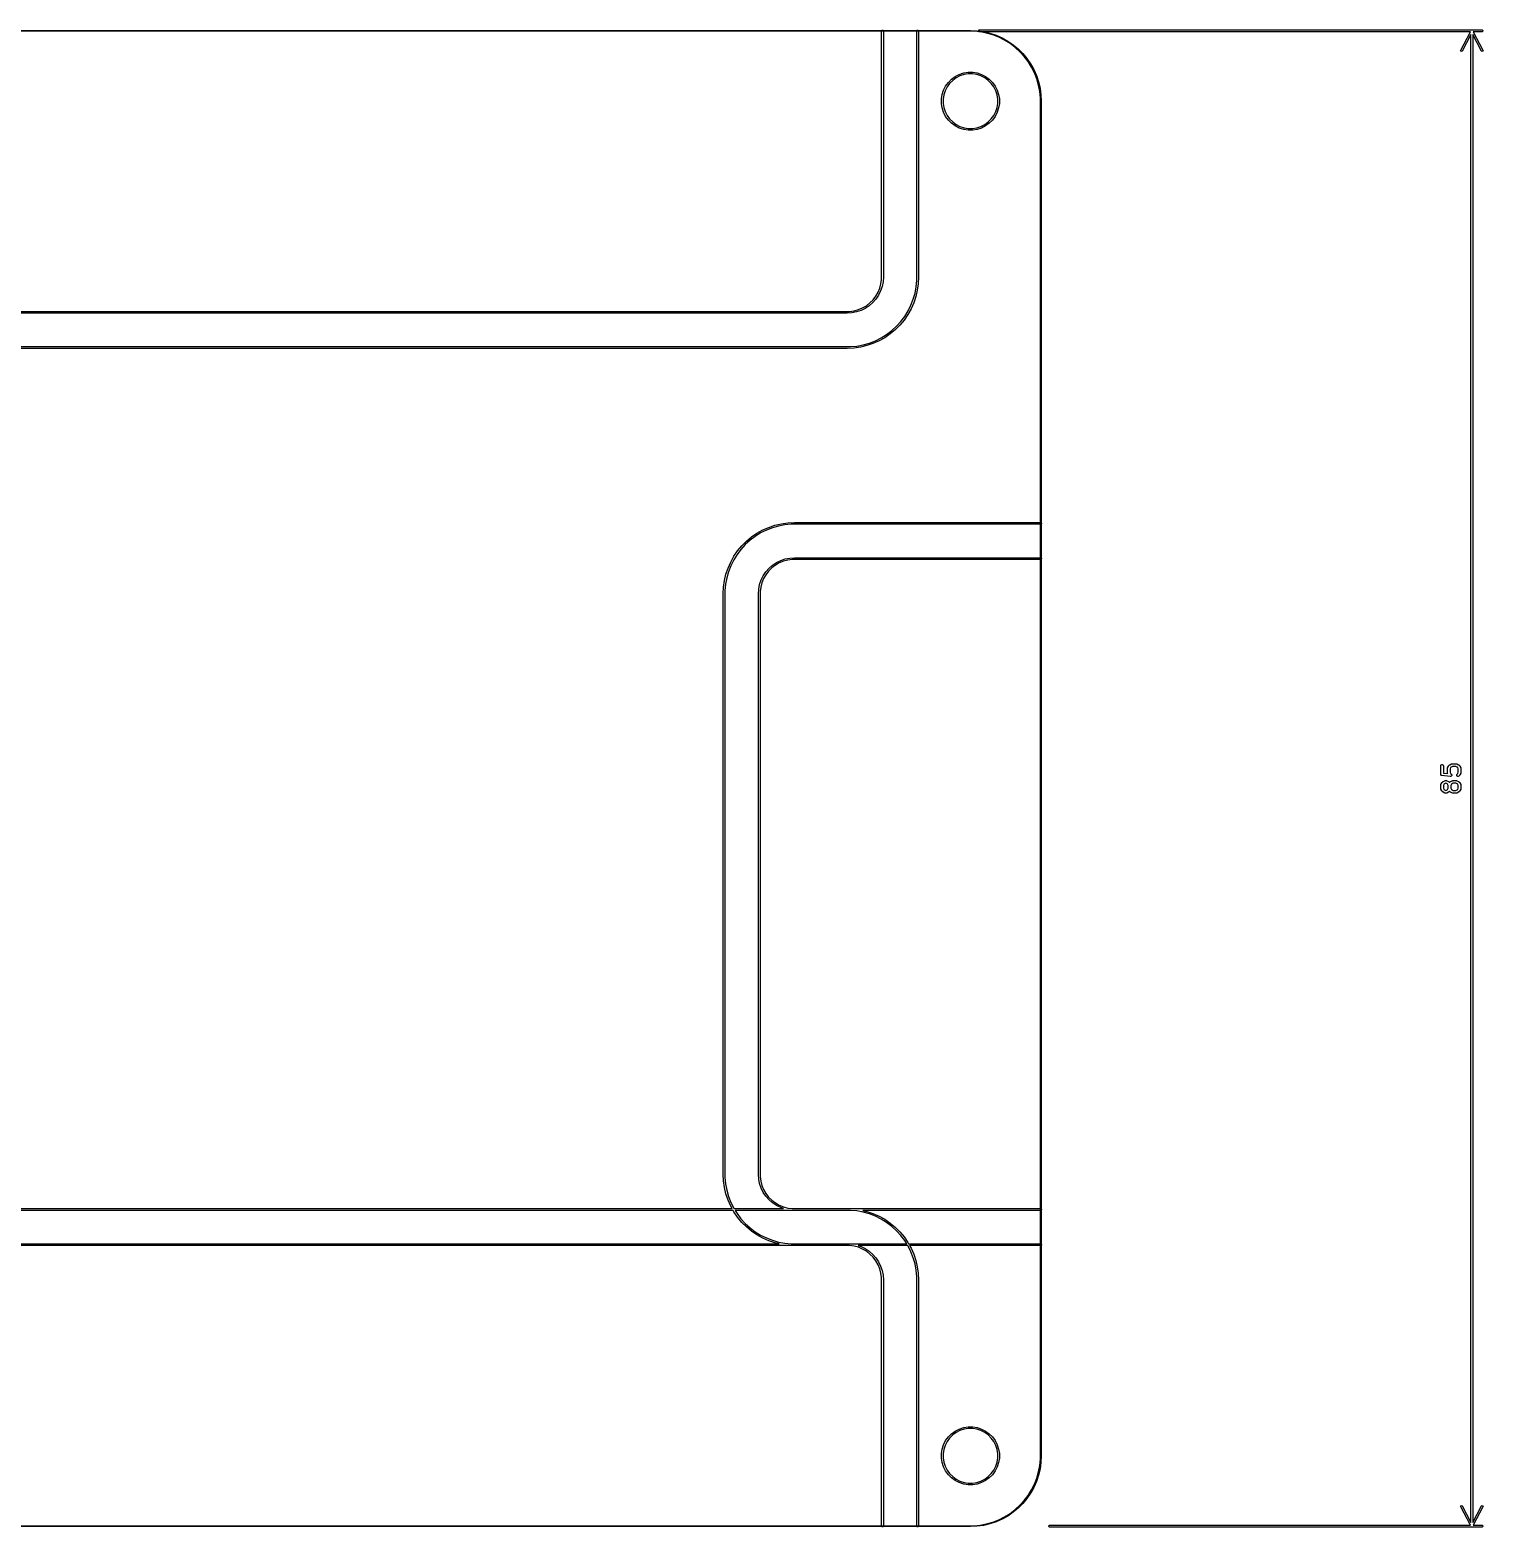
# Model space of a CAD drawing. Header units: inches. Extents: x 2.75 to 9.26, y -5.32 to -1.97.
# Drawn here: x 6.006 to 9.257, y -5.317 to -1.967 of the extents above; entities that cross this region are included whole.
import ezdxf

# ---------------------------------------------------------------- set-up
doc = ezdxf.new("R2010")
doc.units = ezdxf.units.IN
doc.header["$MEASUREMENT"] = 0
doc.layers.add('Edge.Cuts', color=254, linetype='CONTINUOUS', true_color=0xd0d2cd)
doc.layers.add('User.Drawings', color=9, linetype='CONTINUOUS', true_color=0xc2c2c2)

msp = doc.modelspace()

# ---------------------------------------------------------------- linework, layer by layer
at = {"layer": 'Edge.Cuts', "linetype": 'CONTINUOUS'}
for p, q in [((2.9134, -1.9675), (8.1102, -1.9675)), ((8.1102, -1.9695), (2.9134, -1.9695)), ((8.1102, -1.9675), (8.1249, -1.9682)), ((8.1175, -1.9695), (8.1102, -1.9695)), ((8.1319, -1.9708), (8.1175, -1.9695)), ((8.1249, -1.9682), (8.1394, -1.9702)), ((8.1461, -1.9735), (8.1319, -1.9708)), ((8.1394, -1.9702), (8.1536, -1.9736)), ((8.16, -1.9774), (8.1461, -1.9735)), ((8.1536, -1.9736), (8.1675, -1.9782)), ((8.1735, -1.9827), (8.16, -1.9774)), ((8.1675, -1.9782), (8.1809, -1.9841)), ((8.1865, -1.9891), (8.1735, -1.9827)), ((8.1809, -1.9841), (8.1937, -1.9913)), ((8.1988, -1.9967), (8.1865, -1.9891)), ((8.1937, -1.9913), (8.2057, -1.9995)), ((8.2103, -2.0055), (8.1988, -1.9967)), ((8.2057, -1.9995), (8.217, -2.0089)), ((8.221, -2.0152), (8.2103, -2.0055)), ((8.217, -2.0089), (8.2273, -2.0192)), ((8.2308, -2.0259), (8.221, -2.0152)), ((8.2273, -2.0192), (8.2367, -2.0305)), ((8.2395, -2.0374), (8.2308, -2.0259)), ((8.2367, -2.0305), (8.245, -2.0426)), ((8.2471, -2.0498), (8.2395, -2.0374)), ((8.245, -2.0426), (8.2521, -2.0554)), ((8.0608, -2.0838), (8.068, -2.0766)), ((8.068, -2.0766), (8.0763, -2.0706)), ((8.0783, -2.0738), (8.0705, -2.0794)), ((8.0763, -2.0706), (8.0854, -2.066)), ((8.0868, -2.0694), (8.0783, -2.0738)), ((8.0854, -2.066), (8.0951, -2.0628)), ((8.0959, -2.0665), (8.0868, -2.0694)), ((8.0951, -2.0628), (8.1051, -2.0612)), ((8.1054, -2.065), (8.0959, -2.0665)), ((8.1051, -2.0612), (8.1153, -2.0612)), ((8.115, -2.065), (8.1054, -2.065)), ((8.1245, -2.0665), (8.115, -2.065)), ((8.1153, -2.0612), (8.1254, -2.0628)), ((8.1337, -2.0694), (8.1245, -2.0665)), ((8.1254, -2.0628), (8.1351, -2.066)), ((8.1422, -2.0738), (8.1337, -2.0694)), ((8.1351, -2.066), (8.1442, -2.0706)), ((8.15, -2.0794), (8.1422, -2.0738)), ((8.1442, -2.0706), (8.1524, -2.0766)), ((8.1524, -2.0766), (8.1596, -2.0838)), ((8.2536, -2.0627), (8.2471, -2.0498)), ((8.2521, -2.0554), (8.258, -2.0687)), ((8.2588, -2.0762), (8.2536, -2.0627)), ((8.258, -2.0687), (8.2627, -2.0826)), ((8.2627, -2.0901), (8.2588, -2.0762)), ((8.0471, -2.1108), (8.0502, -2.1011)), ((8.0502, -2.1011), (8.0548, -2.092)), ((8.0537, -2.1026), (8.0507, -2.1117)), ((8.058, -2.094), (8.0537, -2.1026)), ((8.0548, -2.092), (8.0608, -2.0838)), ((8.0637, -2.0862), (8.058, -2.094)), ((8.0705, -2.0794), (8.0637, -2.0862)), ((8.1568, -2.0862), (8.15, -2.0794)), ((8.1624, -2.094), (8.1568, -2.0862)), ((8.1596, -2.0838), (8.1656, -2.092)), ((8.1668, -2.1026), (8.1624, -2.094)), ((8.1656, -2.092), (8.1703, -2.1011)), ((8.1698, -2.1117), (8.1668, -2.1026)), ((8.1703, -2.1011), (8.1734, -2.1108)), ((8.2627, -2.0826), (8.266, -2.0969)), ((8.2654, -2.1043), (8.2627, -2.0901)), ((8.2667, -2.1187), (8.2654, -2.1043)), ((8.266, -2.0969), (8.268, -2.1114)), ((8.0455, -2.1209), (8.0471, -2.1108)), ((8.0455, -2.1212), (8.0455, -2.1209)), ((8.0455, -2.1311), (8.0455, -2.1212)), ((8.0471, -2.1411), (8.0455, -2.1311)), ((8.0502, -2.1508), (8.0471, -2.1411)), ((8.0507, -2.1117), (8.0492, -2.1212)), ((8.0492, -2.1212), (8.0492, -2.1308)), ((8.0492, -2.1308), (8.0507, -2.1403)), ((8.0507, -2.1403), (8.0537, -2.1494)), ((8.1668, -2.1494), (8.1698, -2.1403)), ((8.1713, -2.1212), (8.1698, -2.1117)), ((8.1698, -2.1403), (8.1713, -2.1308)), ((8.1734, -2.1411), (8.1703, -2.1508)), ((8.1713, -2.1308), (8.1713, -2.1212)), ((8.1734, -2.1108), (8.175, -2.1209)), ((8.175, -2.1311), (8.1734, -2.1411)), ((8.175, -2.1209), (8.175, -2.1311)), ((8.2667, -2.126), (8.2667, -2.1187)), ((8.2667, -5.1575), (8.2667, -2.126)), ((8.268, -2.1114), (8.2687, -2.126)), ((8.2687, -2.126), (8.2687, -5.1575)), ((8.0548, -2.1599), (8.0502, -2.1508)), ((8.0537, -2.1494), (8.058, -2.158)), ((8.0608, -2.1682), (8.0548, -2.1599)), ((8.058, -2.158), (8.0637, -2.1657)), ((8.068, -2.1754), (8.0608, -2.1682)), ((8.0637, -2.1657), (8.0705, -2.1725)), ((8.0763, -2.1814), (8.068, -2.1754)), ((8.0705, -2.1725), (8.0783, -2.1782)), ((8.1422, -2.1782), (8.15, -2.1725)), ((8.1524, -2.1754), (8.1442, -2.1814)), ((8.15, -2.1725), (8.1568, -2.1657)), ((8.1596, -2.1682), (8.1524, -2.1754)), ((8.1568, -2.1657), (8.1624, -2.158)), ((8.1656, -2.1599), (8.1596, -2.1682)), ((8.1624, -2.158), (8.1668, -2.1494)), ((8.1703, -2.1508), (8.1656, -2.1599)), ((8.0854, -2.186), (8.0763, -2.1814)), ((8.0783, -2.1782), (8.0868, -2.1825)), ((8.0951, -2.1892), (8.0854, -2.186)), ((8.0868, -2.1825), (8.0959, -2.1855)), ((8.1051, -2.1907), (8.0951, -2.1892)), ((8.0959, -2.1855), (8.1054, -2.187)), ((8.1153, -2.1907), (8.1051, -2.1907)), ((8.1054, -2.187), (8.115, -2.187)), ((8.115, -2.187), (8.1245, -2.1855)), ((8.1254, -2.1892), (8.1153, -2.1907)), ((8.1245, -2.1855), (8.1337, -2.1825)), ((8.1351, -2.186), (8.1254, -2.1892)), ((8.1337, -2.1825), (8.1422, -2.1782)), ((8.1442, -2.1814), (8.1351, -2.186)), ((8.0502, -5.1326), (8.0548, -5.1235)), ((8.058, -5.1255), (8.0537, -5.1341)), ((8.0548, -5.1235), (8.0608, -5.1153)), ((8.0637, -5.1177), (8.058, -5.1255)), ((8.0608, -5.1153), (8.068, -5.1081)), ((8.0705, -5.1109), (8.0637, -5.1177)), ((8.068, -5.1081), (8.0763, -5.1021)), ((8.0783, -5.1053), (8.0705, -5.1109)), ((8.0763, -5.1021), (8.0854, -5.0975)), ((8.0868, -5.1009), (8.0783, -5.1053)), ((8.0854, -5.0975), (8.0951, -5.0943)), ((8.0959, -5.098), (8.0868, -5.1009)), ((8.0951, -5.0943), (8.1051, -5.0927)), ((8.1054, -5.0965), (8.0959, -5.098)), ((8.1051, -5.0927), (8.1153, -5.0927)), ((8.115, -5.0965), (8.1054, -5.0965)), ((8.1245, -5.098), (8.115, -5.0965)), ((8.1153, -5.0927), (8.1254, -5.0943)), ((8.1337, -5.1009), (8.1245, -5.098)), ((8.1254, -5.0943), (8.1351, -5.0975)), ((8.1422, -5.1053), (8.1337, -5.1009)), ((8.1351, -5.0975), (8.1442, -5.1021)), ((8.15, -5.1109), (8.1422, -5.1053)), ((8.1442, -5.1021), (8.1524, -5.1081)), ((8.1568, -5.1177), (8.15, -5.1109)), ((8.1524, -5.1081), (8.1596, -5.1153)), ((8.1624, -5.1255), (8.1568, -5.1177)), ((8.1596, -5.1153), (8.1656, -5.1235)), ((8.1668, -5.1341), (8.1624, -5.1255)), ((8.1656, -5.1235), (8.1703, -5.1326)), ((8.0455, -5.1524), (8.0471, -5.1423)), ((8.0455, -5.1527), (8.0455, -5.1524)), ((8.0455, -5.1626), (8.0455, -5.1527)), ((8.0471, -5.1423), (8.0502, -5.1326)), ((8.0507, -5.1432), (8.0492, -5.1527)), ((8.0492, -5.1527), (8.0492, -5.1623)), ((8.0537, -5.1341), (8.0507, -5.1432)), ((8.1698, -5.1432), (8.1668, -5.1341)), ((8.1713, -5.1527), (8.1698, -5.1432)), ((8.1703, -5.1326), (8.1734, -5.1423)), ((8.1713, -5.1623), (8.1713, -5.1527)), ((8.1734, -5.1423), (8.175, -5.1524)), ((8.175, -5.1524), (8.175, -5.1626)), ((8.2667, -5.1647), (8.2667, -5.1575)), ((8.2687, -5.1575), (8.268, -5.1721)), ((8.0471, -5.1726), (8.0455, -5.1626)), ((8.0502, -5.1823), (8.0471, -5.1726)), ((8.0492, -5.1623), (8.0507, -5.1718)), ((8.0548, -5.1914), (8.0502, -5.1823)), ((8.0507, -5.1718), (8.0537, -5.1809)), ((8.0537, -5.1809), (8.058, -5.1895)), ((8.0608, -5.1997), (8.0548, -5.1914)), ((8.058, -5.1895), (8.0637, -5.1972)), ((8.1568, -5.1972), (8.1624, -5.1895)), ((8.1656, -5.1914), (8.1596, -5.1997)), ((8.1624, -5.1895), (8.1668, -5.1809)), ((8.1703, -5.1823), (8.1656, -5.1914)), ((8.1668, -5.1809), (8.1698, -5.1718)), ((8.1698, -5.1718), (8.1713, -5.1623)), ((8.1734, -5.1726), (8.1703, -5.1823)), ((8.175, -5.1626), (8.1734, -5.1726)), ((8.2627, -5.1933), (8.2654, -5.1791)), ((8.266, -5.1866), (8.2627, -5.2008)), ((8.2654, -5.1791), (8.2667, -5.1647)), ((8.268, -5.1721), (8.266, -5.1866)), ((8.068, -5.2069), (8.0608, -5.1997)), ((8.0637, -5.1972), (8.0705, -5.204)), ((8.0763, -5.2129), (8.068, -5.2069)), ((8.0705, -5.204), (8.0783, -5.2097)), ((8.0854, -5.2175), (8.0763, -5.2129)), ((8.0783, -5.2097), (8.0868, -5.214)), ((8.0951, -5.2206), (8.0854, -5.2175)), ((8.0868, -5.214), (8.0959, -5.217)), ((8.1051, -5.2222), (8.0951, -5.2206)), ((8.0959, -5.217), (8.1054, -5.2185)), ((8.1153, -5.2222), (8.1051, -5.2222)), ((8.1054, -5.2185), (8.115, -5.2185)), ((8.115, -5.2185), (8.1245, -5.217)), ((8.1254, -5.2206), (8.1153, -5.2222)), ((8.1245, -5.217), (8.1337, -5.214)), ((8.1351, -5.2175), (8.1254, -5.2206)), ((8.1337, -5.214), (8.1422, -5.2097)), ((8.1442, -5.2129), (8.1351, -5.2175)), ((8.1422, -5.2097), (8.15, -5.204)), ((8.1524, -5.2069), (8.1442, -5.2129)), ((8.15, -5.204), (8.1568, -5.1972)), ((8.1596, -5.1997), (8.1524, -5.2069)), ((8.2471, -5.2337), (8.2536, -5.2208)), ((8.258, -5.2147), (8.2521, -5.2281)), ((8.2536, -5.2208), (8.2588, -5.2073)), ((8.2627, -5.2008), (8.258, -5.2147)), ((8.2588, -5.2073), (8.2627, -5.1933)), ((8.221, -5.2683), (8.2308, -5.2576)), ((8.2367, -5.253), (8.2273, -5.2642)), ((8.2308, -5.2576), (8.2395, -5.246)), ((8.245, -5.2409), (8.2367, -5.253)), ((8.2395, -5.246), (8.2471, -5.2337)), ((8.2521, -5.2281), (8.245, -5.2409)), ((8.1937, -5.2922), (8.1809, -5.2993)), ((8.1865, -5.2943), (8.1988, -5.2867)), ((8.2057, -5.2839), (8.1937, -5.2922)), ((8.1988, -5.2867), (8.2103, -5.278)), ((8.217, -5.2746), (8.2057, -5.2839)), ((8.2103, -5.278), (8.221, -5.2683)), ((8.2273, -5.2642), (8.217, -5.2746)), ((2.9134, -5.314), (8.1102, -5.314)), ((8.1102, -5.3159), (2.9134, -5.3159)), ((8.1102, -5.314), (8.1175, -5.314)), ((8.1249, -5.3153), (8.1102, -5.3159)), ((8.1175, -5.314), (8.1319, -5.3126)), ((8.1394, -5.3132), (8.1249, -5.3153)), ((8.1319, -5.3126), (8.1461, -5.31)), ((8.1536, -5.3099), (8.1394, -5.3132)), ((8.1461, -5.31), (8.16, -5.306)), ((8.1675, -5.3052), (8.1536, -5.3099)), ((8.16, -5.306), (8.1735, -5.3008)), ((8.1809, -5.2993), (8.1675, -5.3052)), ((8.1735, -5.3008), (8.1865, -5.2943))]:
    msp.add_line(p, q, dxfattribs=at)
at = {"layer": 'User.Drawings', "linetype": 'CONTINUOUS'}
for p, q in [((7.9114, -1.9685), (7.9116, -1.9678)), ((7.9114, -2.5197), (7.9114, -1.9685)), ((7.9116, -1.9678), (7.9126, -1.9667)), ((7.9126, -1.9667), (7.9141, -1.9667)), ((7.9141, -1.9667), (7.9152, -1.9678)), ((7.9152, -1.9678), (7.9154, -1.9685)), ((7.9154, -1.9685), (7.9154, -2.5197)), ((7.9902, -1.9685), (7.9903, -1.9678)), ((7.9902, -2.5197), (7.9902, -1.9685)), ((7.9903, -1.9678), (7.9914, -1.9667)), ((7.9914, -1.9667), (7.9929, -1.9667)), ((7.9929, -1.9667), (7.9939, -1.9678)), ((7.9939, -1.9678), (7.9941, -1.9685)), ((7.9941, -1.9685), (7.9941, -2.5197)), ((8.1281, -1.9678), (8.1292, -1.9667)), ((8.1281, -1.9693), (8.1281, -1.9678)), ((8.1292, -1.9703), (8.1281, -1.9693)), ((8.1292, -1.9667), (8.1299, -1.9665)), ((8.1299, -1.9705), (8.1292, -1.9703)), ((8.1299, -1.9665), (9.2554, -1.9665)), ((9.229, -1.9705), (8.1299, -1.9705)), ((9.2074, -2.0119), (9.229, -1.9705)), ((9.2303, -1.9765), (9.2109, -2.0138)), ((9.2303, -5.3069), (9.2303, -1.9765)), ((9.2536, -2.0138), (9.2343, -1.9765)), ((9.2343, -1.9765), (9.2343, -5.3069)), ((9.2554, -1.9705), (9.2355, -1.9705)), ((9.2355, -1.9705), (9.2571, -2.0119)), ((9.2554, -1.9665), (9.2561, -1.9667)), ((9.2561, -1.9703), (9.2554, -1.9705)), ((9.2561, -1.9667), (9.2572, -1.9678)), ((9.2572, -1.9693), (9.2561, -1.9703)), ((9.2572, -1.9678), (9.2572, -1.9693)), ((9.2072, -2.0127), (9.2074, -2.0119)), ((9.2077, -2.0141), (9.2072, -2.0127)), ((9.209, -2.0148), (9.2077, -2.0141)), ((9.2105, -2.0144), (9.209, -2.0148)), ((9.2109, -2.0138), (9.2105, -2.0144)), ((9.2541, -2.0144), (9.2536, -2.0138)), ((9.2555, -2.0148), (9.2541, -2.0144)), ((9.2569, -2.0141), (9.2555, -2.0148)), ((9.2573, -2.0127), (9.2569, -2.0141)), ((9.2571, -2.0119), (9.2573, -2.0127)), ((7.9036, -2.5537), (7.9075, -2.5444)), ((7.9075, -2.5444), (7.9101, -2.5347)), ((7.9126, -2.5406), (7.9092, -2.5506)), ((7.9101, -2.5347), (7.9114, -2.5247)), ((7.9114, -2.5247), (7.9114, -2.5197)), ((7.9114, -2.5197), (7.9114, -2.5197)), ((7.9147, -2.5302), (7.9126, -2.5406)), ((7.9154, -2.5197), (7.9147, -2.5302)), ((7.9154, -2.5197), (7.9154, -2.5197)), ((7.9862, -2.5553), (7.9888, -2.5412)), ((7.9888, -2.5412), (7.9902, -2.5269)), ((7.9902, -2.5269), (7.9902, -2.5197)), ((7.9934, -2.5344), (7.9914, -2.549)), ((7.9941, -2.5197), (7.9934, -2.5344)), ((7.8774, -2.5837), (7.8854, -2.5775)), ((7.8917, -2.5768), (7.8838, -2.5837)), ((7.8854, -2.5775), (7.8925, -2.5704)), ((7.8987, -2.5688), (7.8917, -2.5768)), ((7.8925, -2.5704), (7.8986, -2.5624)), ((7.8986, -2.5624), (7.9036, -2.5537)), ((7.9045, -2.56), (7.8987, -2.5688)), ((7.9092, -2.5506), (7.9045, -2.56)), ((7.9771, -2.5826), (7.9823, -2.5692)), ((7.9833, -2.5773), (7.9774, -2.5908)), ((7.9823, -2.5692), (7.9862, -2.5553)), ((7.988, -2.5633), (7.9833, -2.5773)), ((7.9914, -2.549), (7.988, -2.5633)), ((3.189, -2.5965), (7.8346, -2.5965)), ((7.8346, -2.6004), (3.189, -2.6004)), ((7.8346, -2.5965), (7.8397, -2.5965)), ((7.8452, -2.5997), (7.8346, -2.6004)), ((7.8397, -2.5965), (7.8497, -2.5951)), ((7.8555, -2.5976), (7.8452, -2.5997)), ((7.8497, -2.5951), (7.8594, -2.5925)), ((7.8655, -2.5943), (7.8555, -2.5976)), ((7.8594, -2.5925), (7.8687, -2.5887)), ((7.875, -2.5896), (7.8655, -2.5943)), ((7.8687, -2.5887), (7.8774, -2.5837)), ((7.8838, -2.5837), (7.875, -2.5896)), ((7.9544, -2.6191), (7.9631, -2.6077)), ((7.9702, -2.6036), (7.9619, -2.6158)), ((7.9631, -2.6077), (7.9706, -2.5954)), ((7.9774, -2.5908), (7.9702, -2.6036)), ((7.9706, -2.5954), (7.9771, -2.5826)), ((7.9226, -2.6481), (7.9341, -2.6395)), ((7.9421, -2.6375), (7.9307, -2.6469)), ((7.9341, -2.6395), (7.9447, -2.6298)), ((7.9525, -2.6271), (7.9421, -2.6375)), ((7.9447, -2.6298), (7.9544, -2.6191)), ((7.9619, -2.6158), (7.9525, -2.6271)), ((3.189, -2.6752), (7.8346, -2.6752)), ((7.8346, -2.6791), (3.189, -2.6791)), ((7.8346, -2.6752), (7.8418, -2.6752)), ((7.8494, -2.6785), (7.8346, -2.6791)), ((7.8418, -2.6752), (7.8562, -2.6739)), ((7.8639, -2.6764), (7.8494, -2.6785)), ((7.8562, -2.6739), (7.8703, -2.6712)), ((7.8783, -2.673), (7.8639, -2.6764)), ((7.8703, -2.6712), (7.8841, -2.6673)), ((7.8922, -2.6684), (7.8783, -2.673)), ((7.8841, -2.6673), (7.8975, -2.6621)), ((7.9057, -2.6624), (7.8922, -2.6684)), ((7.8975, -2.6621), (7.9104, -2.6557)), ((7.9186, -2.6553), (7.9057, -2.6624)), ((7.9104, -2.6557), (7.9226, -2.6481)), ((7.9307, -2.6469), (7.9186, -2.6553)), ((7.6455, -3.0856), (7.6589, -3.0797)), ((7.6671, -3.0807), (7.6537, -3.0859)), ((7.6589, -3.0797), (7.6729, -3.075)), ((7.6809, -3.0768), (7.6671, -3.0807)), ((7.6729, -3.075), (7.6872, -3.0716)), ((7.695, -3.0742), (7.6809, -3.0768)), ((7.6872, -3.0716), (7.7018, -3.0696)), ((7.7093, -3.0728), (7.695, -3.0742)), ((7.7018, -3.0696), (7.7165, -3.0689)), ((7.7165, -3.0728), (7.7093, -3.0728)), ((7.7165, -3.0689), (8.2677, -3.0689)), ((8.2677, -3.0728), (7.7165, -3.0728)), ((8.2677, -3.0689), (8.2685, -3.069)), ((8.2685, -3.0727), (8.2677, -3.0728)), ((8.2685, -3.069), (8.2695, -3.0701)), ((8.2695, -3.0716), (8.2685, -3.0727)), ((8.2695, -3.0701), (8.2695, -3.0716)), ((7.5987, -3.1209), (7.6091, -3.1105)), ((7.6171, -3.1086), (7.6065, -3.1183)), ((7.6091, -3.1105), (7.6204, -3.1011)), ((7.6286, -3.0999), (7.6171, -3.1086)), ((7.6204, -3.1011), (7.6326, -3.0928)), ((7.6408, -3.0923), (7.6286, -3.0999)), ((7.6326, -3.0928), (7.6455, -3.0856)), ((7.6537, -3.0859), (7.6408, -3.0923)), ((7.5738, -3.1573), (7.581, -3.1444)), ((7.5881, -3.1404), (7.5805, -3.1526)), ((7.581, -3.1444), (7.5893, -3.1323)), ((7.5968, -3.1289), (7.5881, -3.1404)), ((7.5893, -3.1323), (7.5987, -3.1209)), ((7.6065, -3.1183), (7.5968, -3.1289)), ((7.6956, -3.1504), (7.706, -3.1483)), ((7.706, -3.1483), (7.7165, -3.1476)), ((7.7165, -3.1476), (8.2677, -3.1476)), ((8.2677, -3.1476), (8.2685, -3.1478)), ((8.2685, -3.1478), (8.2695, -3.1489)), ((8.2695, -3.1489), (8.2695, -3.1504)), ((7.5632, -3.1847), (7.5679, -3.1707)), ((7.5689, -3.1789), (7.565, -3.1927)), ((7.5679, -3.1707), (7.5738, -3.1573)), ((7.5741, -3.1655), (7.5689, -3.1789)), ((7.5805, -3.1526), (7.5741, -3.1655)), ((7.6466, -3.188), (7.6525, -3.1792)), ((7.6525, -3.1792), (7.6595, -3.1713)), ((7.6587, -3.1776), (7.6526, -3.1856)), ((7.6658, -3.1705), (7.6587, -3.1776)), ((7.6595, -3.1713), (7.6674, -3.1643)), ((7.6738, -3.1644), (7.6658, -3.1705)), ((7.6674, -3.1643), (7.6762, -3.1585)), ((7.6825, -3.1593), (7.6738, -3.1644)), ((7.6762, -3.1585), (7.6856, -3.1538)), ((7.6918, -3.1555), (7.6825, -3.1593)), ((7.6856, -3.1538), (7.6956, -3.1504)), ((7.7015, -3.1529), (7.6918, -3.1555)), ((7.7115, -3.1516), (7.7015, -3.1529)), ((7.7165, -3.1516), (7.7115, -3.1516)), ((8.2677, -3.1516), (7.7165, -3.1516)), ((8.2685, -3.1514), (8.2677, -3.1516)), ((8.2695, -3.1504), (8.2685, -3.1514)), ((7.5571, -3.2283), (7.5578, -3.2136)), ((7.5578, -3.2136), (7.5598, -3.199)), ((7.5598, -3.199), (7.5632, -3.1847)), ((7.5624, -3.2068), (7.561, -3.2212)), ((7.565, -3.1927), (7.5624, -3.2068)), ((7.6365, -3.2178), (7.6386, -3.2075)), ((7.6386, -3.2075), (7.642, -3.1975)), ((7.6411, -3.2133), (7.6398, -3.2233)), ((7.6437, -3.2036), (7.6411, -3.2133)), ((7.642, -3.1975), (7.6466, -3.188)), ((7.6475, -3.1943), (7.6437, -3.2036)), ((7.6526, -3.1856), (7.6475, -3.1943)), ((7.5571, -4.5276), (7.5571, -3.2283)), ((7.561, -3.2212), (7.561, -3.2283)), ((7.561, -3.2283), (7.561, -4.5276)), ((7.6358, -3.2283), (7.6365, -3.2178)), ((7.6358, -4.5276), (7.6358, -3.2283)), ((7.6398, -3.2233), (7.6398, -3.2283)), ((7.6398, -3.2283), (7.6398, -4.5276)), ((9.1626, -3.613), (9.1631, -3.612)), ((9.1626, -3.6136), (9.1626, -3.613)), ((9.1626, -3.6324), (9.1626, -3.6136)), ((9.1631, -3.612), (9.1639, -3.6112)), ((9.1639, -3.6112), (9.165, -3.6107)), ((9.165, -3.6107), (9.1661, -3.6107)), ((9.1661, -3.6107), (9.1672, -3.6112)), ((9.1672, -3.6112), (9.168, -3.612)), ((9.168, -3.612), (9.1684, -3.613)), ((9.1684, -3.613), (9.1685, -3.6136)), ((9.1685, -3.6136), (9.1685, -3.6297)), ((9.1777, -3.6185), (9.1779, -3.6179)), ((9.1779, -3.6179), (9.1798, -3.6142)), ((9.1798, -3.6142), (9.1799, -3.6139)), ((9.1799, -3.6139), (9.18, -3.6138)), ((9.18, -3.6138), (9.1801, -3.6137)), ((9.18, -3.6138), (9.18, -3.6138)), ((9.1801, -3.6136), (9.1803, -3.6134)), ((9.1801, -3.6137), (9.1801, -3.6136)), ((9.1803, -3.6134), (9.1822, -3.6115)), ((9.1822, -3.6115), (9.1824, -3.6113)), ((9.1824, -3.6113), (9.1825, -3.6113)), ((9.1825, -3.6113), (9.1826, -3.6112)), ((9.1826, -3.6112), (9.1827, -3.6112)), ((9.1827, -3.6111), (9.183, -3.611)), ((9.1827, -3.6112), (9.1827, -3.6111)), ((9.183, -3.611), (9.1867, -3.6091)), ((9.1848, -3.6172), (9.1835, -3.6199)), ((9.186, -3.616), (9.1848, -3.6172)), ((9.1887, -3.6147), (9.186, -3.616)), ((9.1867, -3.6091), (9.1873, -3.6089)), ((9.1873, -3.6089), (9.1874, -3.6089)), ((9.1874, -3.6089), (9.1875, -3.6088)), ((9.1875, -3.6088), (9.188, -3.6088)), ((9.188, -3.6088), (9.1974, -3.6088)), ((9.1967, -3.6147), (9.1887, -3.6147)), ((9.1994, -3.616), (9.1967, -3.6147)), ((9.1974, -3.6088), (9.198, -3.6088)), ((9.198, -3.6088), (9.1981, -3.6089)), ((9.1981, -3.6089), (9.1982, -3.6089)), ((9.1982, -3.6089), (9.1987, -3.6091)), ((9.1987, -3.6091), (9.2025, -3.611)), ((9.2006, -3.6172), (9.1994, -3.616)), ((9.202, -3.6199), (9.2006, -3.6172)), ((9.2025, -3.611), (9.2027, -3.6111)), ((9.2027, -3.6111), (9.2028, -3.6112)), ((9.2028, -3.6112), (9.2029, -3.6112)), ((9.2029, -3.6112), (9.203, -3.6113)), ((9.203, -3.6113), (9.203, -3.6113)), ((9.203, -3.6113), (9.2033, -3.6115)), ((9.2033, -3.6115), (9.2051, -3.6134)), ((9.2051, -3.6134), (9.2053, -3.6136)), ((9.2053, -3.6136), (9.2054, -3.6137)), ((9.2054, -3.6137), (9.2054, -3.6138)), ((9.2054, -3.6138), (9.2055, -3.6138)), ((9.2055, -3.6138), (9.2055, -3.6139)), ((9.2055, -3.6139), (9.2057, -3.6142)), ((9.2057, -3.6142), (9.2076, -3.6179)), ((9.2076, -3.6179), (9.2078, -3.6185)), ((9.1626, -3.6326), (9.1626, -3.6324)), ((9.1626, -3.6327), (9.1626, -3.6326)), ((9.1626, -3.6326), (9.1626, -3.6326)), ((9.1626, -3.6329), (9.1626, -3.6327)), ((9.1628, -3.6333), (9.1626, -3.6329)), ((9.1629, -3.6337), (9.1628, -3.6333)), ((9.163, -3.6339), (9.1629, -3.6337)), ((9.1629, -3.6554), (9.1648, -3.6517)), ((9.1631, -3.634), (9.163, -3.6339)), ((9.1634, -3.6343), (9.1631, -3.634)), ((9.1637, -3.6346), (9.1634, -3.6343)), ((9.1638, -3.6347), (9.1637, -3.6346)), ((9.1639, -3.6348), (9.1638, -3.6347)), ((9.1643, -3.635), (9.1639, -3.6348)), ((9.1647, -3.6352), (9.1643, -3.635)), ((9.1649, -3.6352), (9.1647, -3.6352)), ((9.1648, -3.6517), (9.1649, -3.6514)), ((9.165, -3.6353), (9.1649, -3.6352)), ((9.1649, -3.6514), (9.165, -3.6513)), ((9.1653, -3.6353), (9.165, -3.6353)), ((9.165, -3.6353), (9.165, -3.6353)), ((9.165, -3.6513), (9.1651, -3.6512)), ((9.165, -3.6513), (9.165, -3.6513)), ((9.1651, -3.6511), (9.1653, -3.6509)), ((9.1651, -3.6512), (9.1651, -3.6511)), ((9.184, -3.6372), (9.1653, -3.6353)), ((9.1653, -3.6509), (9.1672, -3.649)), ((9.1672, -3.649), (9.1674, -3.6488)), ((9.1674, -3.6488), (9.1675, -3.6488)), ((9.1675, -3.6488), (9.1676, -3.6487)), ((9.1676, -3.6487), (9.1677, -3.6487)), ((9.1677, -3.6486), (9.168, -3.6485)), ((9.1677, -3.6487), (9.1677, -3.6486)), ((9.168, -3.6485), (9.1717, -3.6466)), ((9.1685, -3.6297), (9.1783, -3.6307)), ((9.1717, -3.6466), (9.1723, -3.6464)), ((9.1723, -3.6464), (9.1724, -3.6464)), ((9.1724, -3.6464), (9.1725, -3.6463)), ((9.1725, -3.6463), (9.173, -3.6463)), ((9.173, -3.6463), (9.1749, -3.6463)), ((9.1749, -3.6463), (9.1755, -3.6463)), ((9.1755, -3.6463), (9.1756, -3.6464)), ((9.1756, -3.6464), (9.1757, -3.6464)), ((9.1757, -3.6464), (9.1762, -3.6466)), ((9.1762, -3.6466), (9.18, -3.6485)), ((9.1776, -3.6187), (9.1777, -3.6186)), ((9.1776, -3.6192), (9.1776, -3.6187)), ((9.1776, -3.6286), (9.1776, -3.6192)), ((9.1776, -3.6292), (9.1776, -3.6286)), ((9.1777, -3.6293), (9.1776, -3.6292)), ((9.1777, -3.6186), (9.1777, -3.6185)), ((9.1777, -3.6294), (9.1777, -3.6293)), ((9.1779, -3.6299), (9.1777, -3.6294)), ((9.1783, -3.6307), (9.1779, -3.6299)), ((9.18, -3.6485), (9.1802, -3.6486)), ((9.1802, -3.6486), (9.1803, -3.6487)), ((9.1803, -3.6487), (9.1804, -3.6487)), ((9.1804, -3.6487), (9.1805, -3.6488)), ((9.1805, -3.6488), (9.1805, -3.6488)), ((9.1805, -3.6488), (9.1808, -3.649)), ((9.1808, -3.649), (9.1824, -3.6507)), ((9.1824, -3.6507), (9.1841, -3.649)), ((9.1835, -3.6199), (9.1835, -3.6279)), ((9.1835, -3.6279), (9.1848, -3.6306)), ((9.1846, -3.6372), (9.184, -3.6372)), ((9.1841, -3.649), (9.1843, -3.6488)), ((9.1843, -3.6488), (9.1844, -3.6488)), ((9.1844, -3.6488), (9.1844, -3.6487)), ((9.1844, -3.6487), (9.1845, -3.6487)), ((9.1845, -3.6487), (9.1846, -3.6486)), ((9.1847, -3.6371), (9.1846, -3.6372)), ((9.1846, -3.6486), (9.1848, -3.6485)), ((9.1849, -3.6371), (9.1847, -3.6371)), ((9.1848, -3.6306), (9.1864, -3.6321)), ((9.1848, -3.6485), (9.1886, -3.6466)), ((9.1853, -3.637), (9.1849, -3.6371)), ((9.1857, -3.6368), (9.1853, -3.637)), ((9.1858, -3.6367), (9.1857, -3.6368)), ((9.1859, -3.6367), (9.1858, -3.6367)), ((9.1862, -3.6364), (9.1859, -3.6367)), ((9.1866, -3.6361), (9.1862, -3.6364)), ((9.1864, -3.6321), (9.1867, -3.6326)), ((9.1867, -3.6359), (9.1866, -3.636)), ((9.1866, -3.636), (9.1866, -3.6361)), ((9.1867, -3.6326), (9.1868, -3.6327)), ((9.1869, -3.6355), (9.1867, -3.6359)), ((9.1868, -3.6327), (9.1869, -3.6328)), ((9.1869, -3.6328), (9.187, -3.6333)), ((9.1871, -3.6351), (9.1869, -3.6355)), ((9.187, -3.6333), (9.1872, -3.6337)), ((9.1872, -3.6348), (9.1871, -3.6349)), ((9.1871, -3.6349), (9.1871, -3.6351)), ((9.1872, -3.6337), (9.1872, -3.6338)), ((9.1872, -3.6338), (9.1872, -3.6339)), ((9.1872, -3.6339), (9.1872, -3.6344)), ((9.1872, -3.6344), (9.1872, -3.6348)), ((9.1886, -3.6466), (9.1891, -3.6464)), ((9.1891, -3.6464), (9.1892, -3.6464)), ((9.1892, -3.6464), (9.1893, -3.6463)), ((9.1893, -3.6463), (9.1899, -3.6463)), ((9.1899, -3.6463), (9.1974, -3.6463)), ((9.1974, -3.6463), (9.198, -3.6463)), ((9.198, -3.6463), (9.1981, -3.6464)), ((9.1981, -3.6464), (9.1982, -3.6464)), ((9.1982, -3.6464), (9.1987, -3.6466)), ((9.1983, -3.6337), (9.1987, -3.6326)), ((9.1983, -3.6348), (9.1983, -3.6337)), ((9.1987, -3.6359), (9.1983, -3.6348)), ((9.1987, -3.6326), (9.1991, -3.6321)), ((9.1995, -3.6367), (9.1987, -3.6359)), ((9.1987, -3.6466), (9.2025, -3.6485)), ((9.1991, -3.6321), (9.2006, -3.6306)), ((9.2006, -3.6371), (9.1995, -3.6367)), ((9.2006, -3.6306), (9.202, -3.6279)), ((9.2017, -3.6371), (9.2006, -3.6371)), ((9.2028, -3.6367), (9.2017, -3.6371)), ((9.202, -3.6279), (9.202, -3.6199)), ((9.2025, -3.6485), (9.2027, -3.6486)), ((9.2027, -3.6486), (9.2028, -3.6487)), ((9.2033, -3.6363), (9.2028, -3.6367)), ((9.2028, -3.6487), (9.2029, -3.6487)), ((9.2029, -3.6487), (9.203, -3.6488)), ((9.203, -3.6488), (9.203, -3.6488)), ((9.203, -3.6488), (9.2033, -3.649)), ((9.2051, -3.6344), (9.2033, -3.6363)), ((9.2033, -3.649), (9.2051, -3.6509)), ((9.2053, -3.6342), (9.2051, -3.6344)), ((9.2051, -3.6509), (9.2053, -3.6511)), ((9.2054, -3.6342), (9.2053, -3.6342)), ((9.2053, -3.6511), (9.2054, -3.6512)), ((9.2055, -3.634), (9.2054, -3.6341)), ((9.2054, -3.6341), (9.2054, -3.6342)), ((9.2054, -3.6512), (9.2054, -3.6513)), ((9.2054, -3.6513), (9.2055, -3.6513)), ((9.2057, -3.6337), (9.2055, -3.6339)), ((9.2055, -3.6339), (9.2055, -3.634)), ((9.2055, -3.6513), (9.2055, -3.6514)), ((9.2055, -3.6514), (9.2057, -3.6517)), ((9.2076, -3.6299), (9.2057, -3.6337)), ((9.2057, -3.6517), (9.2076, -3.6554)), ((9.2078, -3.6294), (9.2076, -3.6299)), ((9.2078, -3.6185), (9.2078, -3.6186)), ((9.2078, -3.6186), (9.2078, -3.6187)), ((9.2078, -3.6187), (9.2079, -3.6192)), ((9.2079, -3.6286), (9.2078, -3.6292)), ((9.2078, -3.6292), (9.2078, -3.6293)), ((9.2078, -3.6293), (9.2078, -3.6294)), ((9.2079, -3.6192), (9.2079, -3.6286)), ((9.1626, -3.6562), (9.1627, -3.6561)), ((9.1626, -3.6567), (9.1626, -3.6562)), ((9.1626, -3.6642), (9.1626, -3.6567)), ((9.1626, -3.6648), (9.1626, -3.6642)), ((9.1627, -3.6649), (9.1626, -3.6648)), ((9.1627, -3.656), (9.1629, -3.6554)), ((9.1627, -3.6561), (9.1627, -3.656)), ((9.1627, -3.665), (9.1627, -3.6649)), ((9.1629, -3.6655), (9.1627, -3.665)), ((9.1648, -3.6693), (9.1629, -3.6655)), ((9.1649, -3.6695), (9.1648, -3.6693)), ((9.165, -3.6696), (9.1649, -3.6695)), ((9.165, -3.6697), (9.165, -3.6696)), ((9.1651, -3.6698), (9.165, -3.6697)), ((9.1653, -3.6701), (9.1651, -3.6698)), ((9.1651, -3.6698), (9.1651, -3.6698)), ((9.1672, -3.6719), (9.1653, -3.6701)), ((9.1674, -3.6721), (9.1672, -3.6719)), ((9.1675, -3.6722), (9.1674, -3.6721)), ((9.1676, -3.6722), (9.1675, -3.6722)), ((9.1677, -3.6723), (9.1676, -3.6722)), ((9.168, -3.6725), (9.1677, -3.6723)), ((9.1677, -3.6723), (9.1677, -3.6723)), ((9.1717, -3.6744), (9.168, -3.6725)), ((9.1698, -3.6547), (9.1685, -3.6574)), ((9.1685, -3.6574), (9.1685, -3.6635)), ((9.1685, -3.6635), (9.1698, -3.6662)), ((9.171, -3.6535), (9.1698, -3.6547)), ((9.1698, -3.6662), (9.171, -3.6674)), ((9.1737, -3.6522), (9.171, -3.6535)), ((9.171, -3.6674), (9.1737, -3.6688)), ((9.1723, -3.6746), (9.1717, -3.6744)), ((9.1724, -3.6746), (9.1723, -3.6746)), ((9.1725, -3.6746), (9.1724, -3.6746)), ((9.173, -3.6747), (9.1725, -3.6746)), ((9.1749, -3.6747), (9.173, -3.6747)), ((9.1742, -3.6522), (9.1737, -3.6522)), ((9.1737, -3.6688), (9.1742, -3.6688)), ((9.1769, -3.6535), (9.1742, -3.6522)), ((9.1742, -3.6688), (9.1769, -3.6674)), ((9.1755, -3.6746), (9.1749, -3.6747)), ((9.1756, -3.6746), (9.1755, -3.6746)), ((9.1757, -3.6746), (9.1756, -3.6746)), ((9.1762, -3.6744), (9.1757, -3.6746)), ((9.18, -3.6725), (9.1762, -3.6744)), ((9.1781, -3.6547), (9.1769, -3.6535)), ((9.1769, -3.6674), (9.1781, -3.6662)), ((9.1795, -3.6574), (9.1781, -3.6547)), ((9.1781, -3.6662), (9.1795, -3.6635)), ((9.1795, -3.6635), (9.1795, -3.6574)), ((9.1802, -3.6723), (9.18, -3.6725)), ((9.1803, -3.6723), (9.1802, -3.6723)), ((9.1804, -3.6722), (9.1803, -3.6723)), ((9.1805, -3.6722), (9.1804, -3.6722)), ((9.1808, -3.6719), (9.1805, -3.6721)), ((9.1805, -3.6721), (9.1805, -3.6722)), ((9.1824, -3.6703), (9.1808, -3.6719)), ((9.1841, -3.6719), (9.1824, -3.6703)), ((9.1843, -3.6721), (9.1841, -3.6719)), ((9.1844, -3.6722), (9.1843, -3.6721)), ((9.1845, -3.6723), (9.1844, -3.6722)), ((9.1844, -3.6722), (9.1844, -3.6722)), ((9.1846, -3.6723), (9.1845, -3.6723)), ((9.1848, -3.6725), (9.1846, -3.6723)), ((9.1886, -3.6744), (9.1848, -3.6725)), ((9.1867, -3.6547), (9.1854, -3.6574)), ((9.1854, -3.6574), (9.1854, -3.6635)), ((9.1854, -3.6635), (9.1867, -3.6662)), ((9.1879, -3.6535), (9.1867, -3.6547)), ((9.1867, -3.6662), (9.1879, -3.6674)), ((9.1906, -3.6522), (9.1879, -3.6535)), ((9.1879, -3.6674), (9.1906, -3.6688)), ((9.1891, -3.6746), (9.1886, -3.6744)), ((9.1892, -3.6746), (9.1891, -3.6746)), ((9.1893, -3.6746), (9.1892, -3.6746)), ((9.1899, -3.6747), (9.1893, -3.6746)), ((9.1974, -3.6747), (9.1899, -3.6747)), ((9.1967, -3.6522), (9.1906, -3.6522)), ((9.1906, -3.6688), (9.1967, -3.6688)), ((9.1994, -3.6535), (9.1967, -3.6522)), ((9.1967, -3.6688), (9.1994, -3.6674)), ((9.198, -3.6746), (9.1974, -3.6747)), ((9.1981, -3.6746), (9.198, -3.6746)), ((9.1982, -3.6746), (9.1981, -3.6746)), ((9.1987, -3.6744), (9.1982, -3.6746)), ((9.2025, -3.6725), (9.1987, -3.6744)), ((9.2006, -3.6547), (9.1994, -3.6535)), ((9.1994, -3.6674), (9.2006, -3.6662)), ((9.202, -3.6574), (9.2006, -3.6547)), ((9.2006, -3.6662), (9.202, -3.6635)), ((9.202, -3.6635), (9.202, -3.6574)), ((9.2027, -3.6723), (9.2025, -3.6725)), ((9.2028, -3.6723), (9.2027, -3.6723)), ((9.2029, -3.6722), (9.2028, -3.6723)), ((9.203, -3.6722), (9.2029, -3.6722)), ((9.2033, -3.6719), (9.203, -3.6721)), ((9.203, -3.6721), (9.203, -3.6722)), ((9.2051, -3.6701), (9.2033, -3.6719)), ((9.2053, -3.6698), (9.2051, -3.6701)), ((9.2054, -3.6698), (9.2053, -3.6698)), ((9.2055, -3.6696), (9.2054, -3.6697)), ((9.2054, -3.6697), (9.2054, -3.6698)), ((9.2057, -3.6693), (9.2055, -3.6695)), ((9.2055, -3.6695), (9.2055, -3.6696)), ((9.2076, -3.6655), (9.2057, -3.6693)), ((9.2076, -3.6554), (9.2078, -3.656)), ((9.2078, -3.665), (9.2076, -3.6655)), ((9.2078, -3.656), (9.2078, -3.6561)), ((9.2078, -3.6561), (9.2078, -3.6562)), ((9.2078, -3.6562), (9.2079, -3.6567)), ((9.2079, -3.6642), (9.2078, -3.6648)), ((9.2078, -3.6648), (9.2078, -3.6649)), ((9.2078, -3.6649), (9.2078, -3.665)), ((9.2079, -3.6567), (9.2079, -3.6642)), ((7.5578, -4.5423), (7.5571, -4.5276)), ((7.5598, -4.5569), (7.5578, -4.5423)), ((7.561, -4.5276), (7.561, -4.5347)), ((7.561, -4.5347), (7.5624, -4.5491)), ((7.5624, -4.5491), (7.565, -4.5632)), ((7.6365, -4.5381), (7.6358, -4.5276)), ((7.6386, -4.5484), (7.6365, -4.5381)), ((7.642, -4.5584), (7.6386, -4.5484)), ((7.6398, -4.5276), (7.6398, -4.5326)), ((7.6398, -4.5326), (7.6411, -4.5426)), ((7.6411, -4.5426), (7.6437, -4.5523)), ((7.6437, -4.5523), (7.6475, -4.5616)), ((7.5632, -4.5712), (7.5598, -4.5569)), ((7.5679, -4.5852), (7.5632, -4.5712)), ((7.565, -4.5632), (7.5689, -4.577)), ((7.5738, -4.5986), (7.5679, -4.5852)), ((7.5689, -4.577), (7.5741, -4.5904)), ((7.6466, -4.5679), (7.642, -4.5584)), ((7.6525, -4.5767), (7.6466, -4.5679)), ((7.6475, -4.5616), (7.6526, -4.5703)), ((7.6595, -4.5846), (7.6525, -4.5767)), ((7.6526, -4.5703), (7.6587, -4.5783)), ((7.6587, -4.5783), (7.6658, -4.5854)), ((7.6674, -4.5916), (7.6595, -4.5846)), ((7.6658, -4.5854), (7.6738, -4.5915)), ((7.5792, -4.6083), (3.4445, -4.6083)), ((3.4466, -4.6043), (7.577, -4.6043)), ((7.577, -4.6043), (7.5738, -4.5986)), ((7.5741, -4.5904), (7.5805, -4.6033)), ((7.581, -4.6115), (7.5792, -4.6083)), ((7.5805, -4.6033), (7.5812, -4.6043)), ((7.5893, -4.6236), (7.581, -4.6115)), ((7.5812, -4.6043), (7.6921, -4.6043)), ((7.5836, -4.6083), (7.5881, -4.6155)), ((7.8346, -4.6083), (7.5836, -4.6083)), ((7.5881, -4.6155), (7.5968, -4.627)), ((7.6762, -4.5975), (7.6674, -4.5916)), ((7.6738, -4.5915), (7.6825, -4.5966)), ((7.6856, -4.6021), (7.6762, -4.5975)), ((7.6825, -4.5966), (7.6918, -4.6004)), ((7.6921, -4.6043), (7.6856, -4.6021)), ((7.6918, -4.6004), (7.7015, -4.603)), ((7.7015, -4.603), (7.7115, -4.6043)), ((7.7115, -4.6043), (7.7165, -4.6043)), ((7.7165, -4.6043), (8.2677, -4.6043)), ((7.8418, -4.6083), (7.8346, -4.6083)), ((7.8562, -4.6096), (7.8418, -4.6083)), ((7.8703, -4.6122), (7.8562, -4.6096)), ((8.2677, -4.6083), (7.8691, -4.6083)), ((7.8691, -4.6083), (7.8783, -4.6104)), ((7.8841, -4.6162), (7.8703, -4.6122)), ((7.8783, -4.6104), (7.8922, -4.6151)), ((7.8975, -4.6214), (7.8841, -4.6162)), ((7.8922, -4.6151), (7.9057, -4.621)), ((7.9104, -4.6278), (7.8975, -4.6214)), ((7.9057, -4.621), (7.9186, -4.6282)), ((8.2677, -4.6043), (8.2685, -4.6045)), ((8.2685, -4.6081), (8.2677, -4.6083)), ((8.2685, -4.6045), (8.2695, -4.6055)), ((8.2695, -4.6071), (8.2685, -4.6081)), ((8.2695, -4.6055), (8.2695, -4.6071)), ((7.5987, -4.635), (7.5893, -4.6236)), ((7.5968, -4.627), (7.6065, -4.6376)), ((7.6091, -4.6454), (7.5987, -4.635)), ((7.6065, -4.6376), (7.6171, -4.6473)), ((7.6204, -4.6548), (7.6091, -4.6454)), ((7.6171, -4.6473), (7.6286, -4.656)), ((7.6326, -4.6631), (7.6204, -4.6548)), ((7.6286, -4.656), (7.6408, -4.6636)), ((7.9226, -4.6353), (7.9104, -4.6278)), ((7.9186, -4.6282), (7.9307, -4.6365)), ((7.9341, -4.644), (7.9226, -4.6353)), ((7.9307, -4.6365), (7.9421, -4.6459)), ((7.9447, -4.6537), (7.9341, -4.644)), ((7.9421, -4.6459), (7.9525, -4.6564)), ((7.9544, -4.6643), (7.9447, -4.6537)), ((7.9525, -4.6564), (7.9619, -4.6677)), ((7.7165, -4.687), (3.3071, -4.687)), ((3.3416, -4.6831), (7.682, -4.6831)), ((7.6455, -4.6703), (7.6326, -4.6631)), ((7.6408, -4.6636), (7.6537, -4.67)), ((7.6589, -4.6762), (7.6455, -4.6703)), ((7.6537, -4.67), (7.6671, -4.6752)), ((7.6729, -4.6809), (7.6589, -4.6762)), ((7.6671, -4.6752), (7.6809, -4.6791)), ((7.682, -4.6831), (7.6729, -4.6809)), ((7.6809, -4.6791), (7.695, -4.6817)), ((7.695, -4.6817), (7.7093, -4.6831)), ((7.7093, -4.6831), (7.8346, -4.6831)), ((7.8346, -4.687), (7.7165, -4.687)), ((7.7165, -4.687), (7.7165, -4.687)), ((7.8346, -4.6831), (7.9676, -4.6831)), ((7.8397, -4.687), (7.8346, -4.687)), ((7.8497, -4.6883), (7.8397, -4.687)), ((7.8594, -4.6909), (7.8497, -4.6883)), ((7.97, -4.687), (7.859, -4.687)), ((7.859, -4.687), (7.8655, -4.6892)), ((7.8655, -4.6892), (7.875, -4.6939)), ((7.9631, -4.6758), (7.9544, -4.6643)), ((7.9619, -4.6677), (7.9702, -4.6798)), ((7.9676, -4.6831), (7.9631, -4.6758)), ((7.9706, -4.688), (7.97, -4.687)), ((7.9702, -4.6798), (7.972, -4.6831)), ((7.9771, -4.7009), (7.9706, -4.688)), ((7.972, -4.6831), (8.2677, -4.6831)), ((8.2677, -4.687), (7.9742, -4.687)), ((7.9742, -4.687), (7.9774, -4.6927)), ((8.2677, -4.6831), (8.2685, -4.6832)), ((8.2685, -4.6869), (8.2677, -4.687)), ((8.2685, -4.6832), (8.2695, -4.6843)), ((8.2695, -4.6858), (8.2685, -4.6869)), ((8.2695, -4.6843), (8.2695, -4.6858)), ((7.8687, -4.6948), (7.8594, -4.6909)), ((7.8774, -4.6998), (7.8687, -4.6948)), ((7.875, -4.6939), (7.8838, -4.6997)), ((7.8854, -4.7059), (7.8774, -4.6998)), ((7.8838, -4.6997), (7.8917, -4.7067)), ((7.8925, -4.7131), (7.8854, -4.7059)), ((7.8917, -4.7067), (7.8987, -4.7146)), ((7.8986, -4.721), (7.8925, -4.7131)), ((7.9036, -4.7298), (7.8986, -4.721)), ((7.8987, -4.7146), (7.9045, -4.7234)), ((7.9045, -4.7234), (7.9092, -4.7329)), ((7.9823, -4.7143), (7.9771, -4.7009)), ((7.9774, -4.6927), (7.9833, -4.7062)), ((7.9862, -4.7281), (7.9823, -4.7143)), ((7.9833, -4.7062), (7.988, -4.7201)), ((7.988, -4.7201), (7.9914, -4.7345)), ((7.9075, -4.739), (7.9036, -4.7298)), ((7.9101, -4.7488), (7.9075, -4.739)), ((7.9092, -4.7329), (7.9126, -4.7429)), ((7.9114, -4.7587), (7.9101, -4.7488)), ((7.9126, -4.7429), (7.9147, -4.7532)), ((7.9147, -4.7532), (7.9154, -4.7638)), ((7.9888, -4.7423), (7.9862, -4.7281)), ((7.9902, -4.7566), (7.9888, -4.7423)), ((7.9902, -4.7638), (7.9902, -4.7566)), ((7.9914, -4.7345), (7.9934, -4.7491)), ((7.9934, -4.7491), (7.9941, -4.7638)), ((7.9114, -4.7638), (7.9114, -4.7587)), ((7.9114, -5.315), (7.9114, -4.7638)), ((7.9154, -4.7638), (7.9154, -5.315)), ((7.9902, -5.315), (7.9902, -4.7638)), ((7.9941, -4.7638), (7.9941, -5.315)), ((9.2072, -5.2708), (9.2077, -5.2693)), ((9.2074, -5.2715), (9.2072, -5.2708)), ((9.229, -5.313), (9.2074, -5.2715)), ((9.2077, -5.2693), (9.209, -5.2686)), ((9.209, -5.2686), (9.2105, -5.2691)), ((9.2105, -5.2691), (9.2109, -5.2697)), ((9.2109, -5.2697), (9.2303, -5.3069)), ((9.2343, -5.3069), (9.2536, -5.2697)), ((9.2571, -5.2715), (9.2355, -5.313)), ((9.2536, -5.2697), (9.2541, -5.2691)), ((9.2541, -5.2691), (9.2555, -5.2686)), ((9.2555, -5.2686), (9.2569, -5.2693)), ((9.2569, -5.2693), (9.2573, -5.2708)), ((9.2573, -5.2708), (9.2571, -5.2715)), ((7.9116, -5.3157), (7.9114, -5.315)), ((7.9126, -5.3168), (7.9116, -5.3157)), ((7.9141, -5.3168), (7.9126, -5.3168)), ((7.9152, -5.3157), (7.9141, -5.3168)), ((7.9154, -5.315), (7.9152, -5.3157)), ((7.9903, -5.3157), (7.9902, -5.315)), ((7.9914, -5.3168), (7.9903, -5.3157)), ((7.9929, -5.3168), (7.9914, -5.3168)), ((7.9939, -5.3157), (7.9929, -5.3168)), ((7.9941, -5.315), (7.9939, -5.3157)), ((8.2856, -5.3142), (8.2866, -5.3131)), ((8.2856, -5.3157), (8.2856, -5.3142)), ((8.2866, -5.3168), (8.2856, -5.3157)), ((8.2866, -5.3131), (8.2874, -5.313)), ((8.2874, -5.3169), (8.2866, -5.3168)), ((8.2874, -5.313), (9.229, -5.313)), ((9.2554, -5.3169), (8.2874, -5.3169)), ((9.2355, -5.313), (9.2554, -5.313)), ((9.2554, -5.313), (9.2561, -5.3131)), ((9.2561, -5.3168), (9.2554, -5.3169)), ((9.2561, -5.3131), (9.2572, -5.3142)), ((9.2572, -5.3157), (9.2561, -5.3168)), ((9.2572, -5.3142), (9.2572, -5.3157))]:
    msp.add_line(p, q, dxfattribs=at)

doc.saveas('drawing.dxf')
